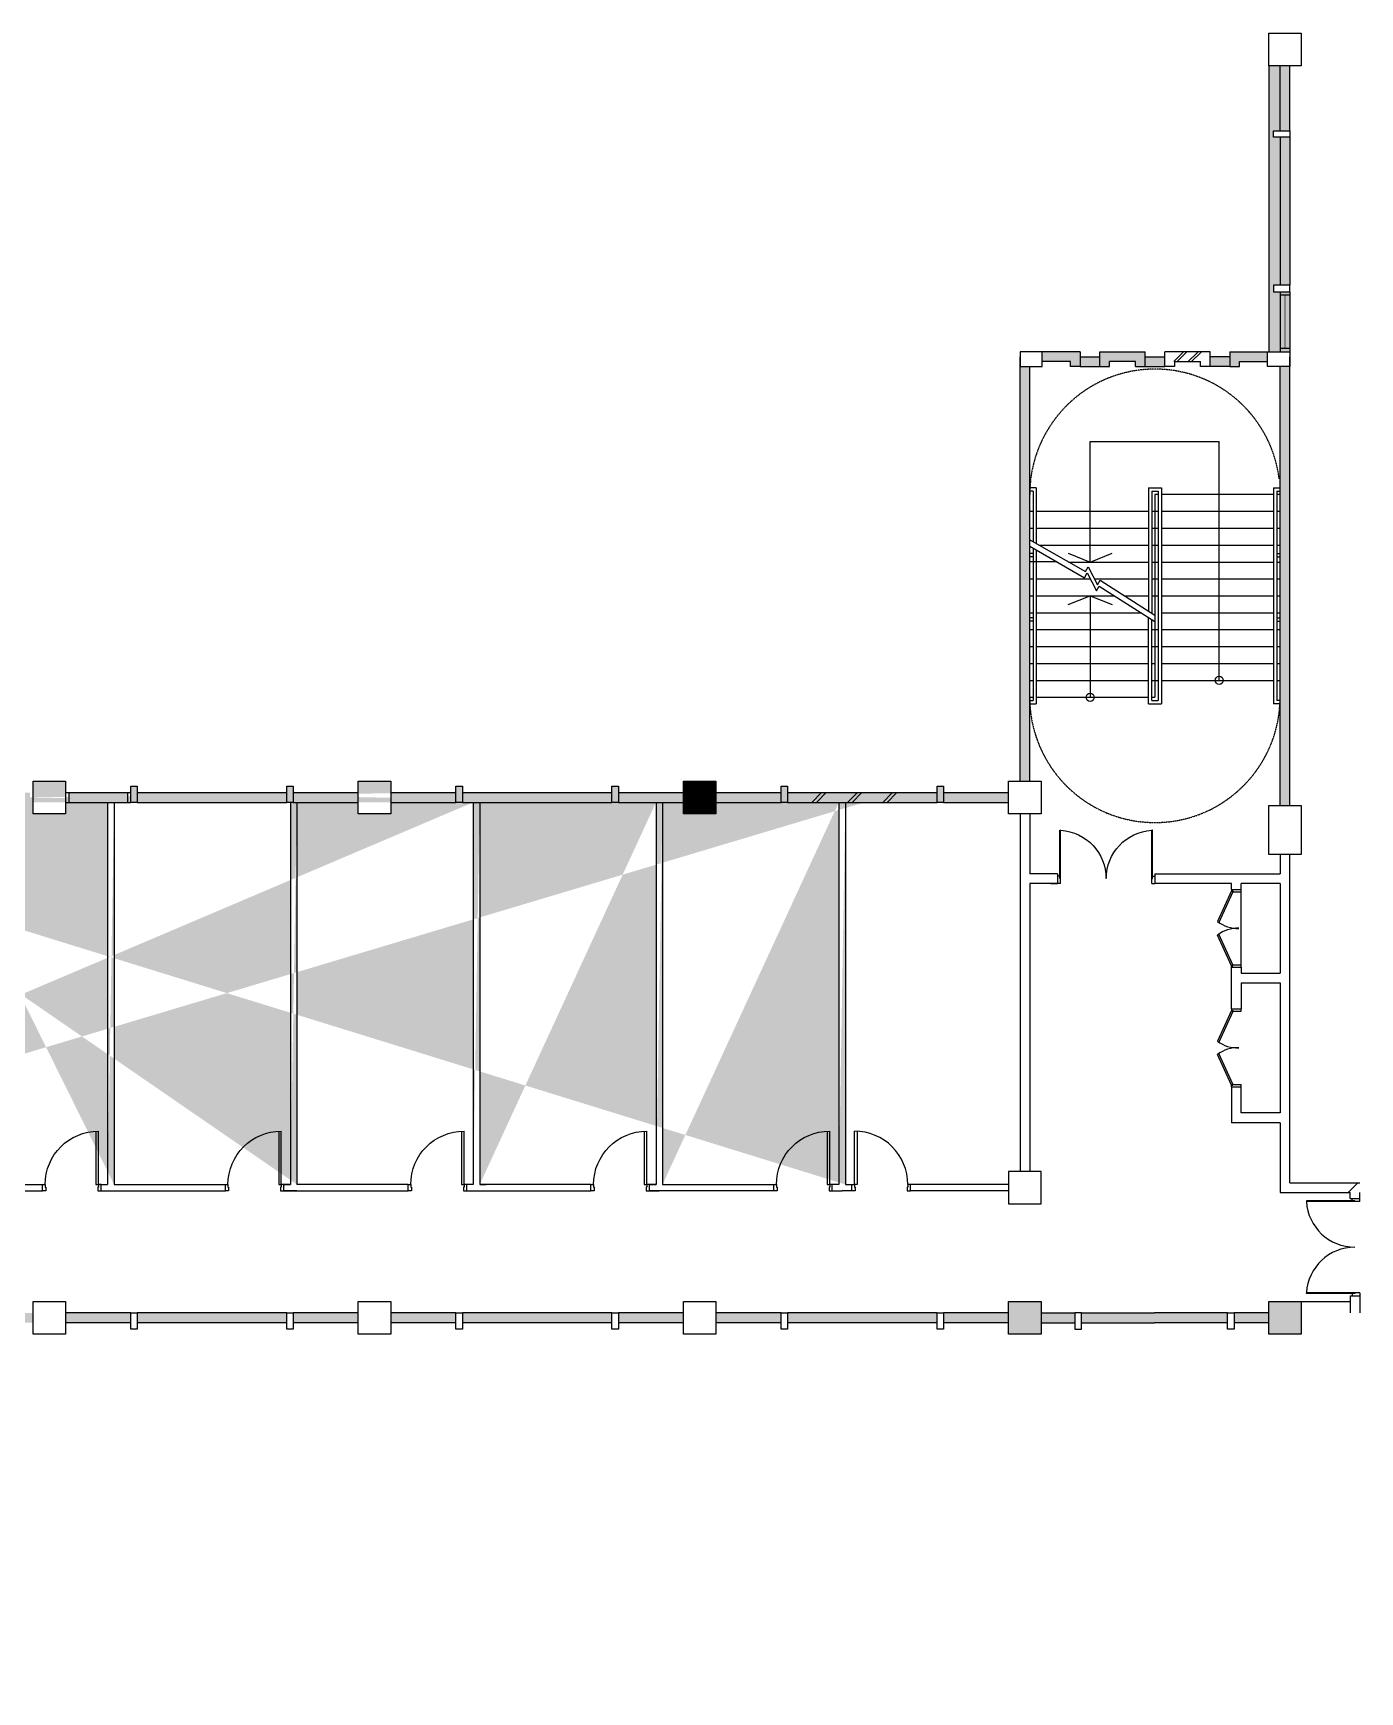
# Model space of a CAD drawing. Extents: x 1904969 to 5853062, y -2352335 to -765157.
# Drawn here: x 1935569 to 1955969, y -790657 to -765157 of the extents above; entities that cross this region are included whole.
import ezdxf

# ---------------------------------------------------------------- set-up
doc = ezdxf.new("R2010")
doc.units = 0
doc.header["$LTSCALE"] = 12
doc.header["$MEASUREMENT"] = 0
doc.linetypes.add('HIDDEN', pattern=[0.375, 0.25, -0.125])
for name, color, linetype in [('COL', 3, 'CONTINUOUS'), ('DOOR', 5, 'CONTINUOUS'), ('DR', 7, 'CONTINUOUS'), ('H', 1, 'CONTINUOUS'), ('hatch', 7, 'CONTINUOUS'), ('LINE', 18, 'CONTINUOUS'), ('partition', 7, 'CONTINUOUS'), ('PL', 5, 'CONTINUOUS'), ('stair', 7, 'CONTINUOUS'), ('WALL', 2, 'CONTINUOUS'), ('WIN', 5, 'CONTINUOUS')]:
    doc.layers.add(name, color=color, linetype=linetype)
pattern_1 = [(45, (0, 0), (-0.088388347648, 0.088388347648), [])]
pattern_2 = [(45, (59904.64777, -482.72529), (-0.088388347648, 0.088388347648), [])]

# ---------------------------------------------------------------- blocks, each defined once
blk = doc.blocks.new('D1500-1')
at = {"layer": 'DR'}
for p, q in [((38, 77), (38, 821)), ((38, 821), (50, 820)), ((50, 0), (50, 820)), ((1462, 821), (1450, 820)), ((1450, 0), (1450, 820)), ((1462, 77), (1462, 821)), ((38, 115), (0, 115)), ((50, 0), (0, 0)), ((50, 77), (38, 77)), ((1450, 77), (1462, 77)), ((1462, 115), (1500, 115)), ((1450, 0), (1500, 0))]:
    blk.add_line(p, q, dxfattribs=at)
for centre, start, end in [((5, 77), 0.0238, 86.5289), ((1495, 77), 93.4711, 179.9762)]:
    blk.add_arc(centre, 745, start, end, dxfattribs=at)
blk = doc.blocks.new('d900-1b1')
at = {"layer": 'DR'}
for p, q in [((40, 100), (40, 920)), ((80, 919), (80, 100)), ((0, 0), (0, 100)), ((0, 100), (40, 100)), ((50, 0), (0, 0)), ((80, 100), (40, 100)), ((40, 100), (40, 60)), ((40, 60), (50, 60)), ((50, 60), (50, 0)), ((860, 60), (850, 60)), ((850, 60), (850, 0)), ((850, 0), (900, 0)), ((860, 100), (860, 60)), ((900, 100), (860, 100)), ((900, 0), (900, 100))]:
    blk.add_line(p, q, dxfattribs=at)
blk.add_arc((40, 100), 820, 0, 90, dxfattribs=at)

msp = doc.modelspace()

# ---------------------------------------------------------------- hatches: boundary and pattern name
at = {"layer": 'partition', "linetype": 'Continuous'}
h = msp.add_hatch(color=256, dxfattribs=at)
h.dxf.hatch_style = 1
h.paths.add_polyline_path([(1954894, -765657), (1954744, -765657), (1954744, -766657), (1954894, -766657)])
h.paths.add_polyline_path([(1954744, -765657), (1954569, -765657), (1954569, -770057), (1954744, -770057), (1954744, -769132), (1954644, -769132), (1954644, -769032), (1954744, -769032), (1954744, -766757), (1954644, -766757), (1954644, -766657), (1954744, -766657)])
h.paths.add_polyline_path([(1954894, -766757), (1954744, -766757), (1954744, -769032), (1954894, -769032)])
h.paths.add_polyline_path([(1954894, -769132), (1954744, -769132), (1954744, -769182), (1954894, -769182)])
h.paths.add_polyline_path([(1954894, -769182), (1954819, -769182), (1954819, -770007), (1954894, -770007)])
h.paths.add_polyline_path([(1954819, -769182), (1954744, -769182), (1954744, -770007), (1954819, -770007)])
h.paths.add_polyline_path([(1954894, -770007), (1954744, -770007), (1954744, -770057), (1954894, -770057)])
h.paths.add_polyline_path([(1954551, -770057), (1953969, -770057), (1953969, -770282), (1954119, -770282), (1954119, -770207), (1954551, -770207)])
h.paths.add_polyline_path([(1953969, -770132), (1953669, -770132), (1953669, -770283), (1953969, -770283)])
h.paths.add_polyline_path([(1952969, -770132), (1952669, -770132), (1952669, -770282), (1952969, -770282)])
h.paths.add_polyline_path([(1952669, -770057), (1951969, -770057), (1951969, -770282), (1952119, -770282), (1952119, -770207), (1952519, -770207), (1952519, -770282), (1952669, -770282)])
h.paths.add_polyline_path([(1951969, -770132), (1951669, -770132), (1951669, -770282), (1951969, -770282)])
h.paths.add_polyline_path([(1951669, -770057), (1951087, -770057), (1951087, -770207), (1951519, -770207), (1951519, -770282), (1951669, -770282)])
h.paths.add_polyline_path([(1950894, -770282), (1950744, -770282), (1950744, -776657), (1950894, -776657), (1950894, -775429, -0.008032), (1950893, -775367), (1950894, -775367)])
h.paths.add_polyline_path([(1954894, -770282), (1954744, -770282), (1954744, -777032), (1954894, -777032)])
h = msp.add_hatch(dxfattribs=at)
h.set_pattern_fill('ANSI31', color=256)
h.set_pattern_definition(pattern_1)
h.paths.add_polyline_path([(1926669, -776732), (1926669, -776982), (1926569, -776982), (1926569, -776732)])
h.paths.add_polyline_path([(1929069, -776732), (1929069, -776982), (1928969, -776982), (1928969, -776732)])
h.paths.add_polyline_path([(1934469, -776732), (1934469, -776982), (1934569, -776982), (1934569, -776732)])
h.paths.add_polyline_path([(1931669, -776732), (1931669, -776982), (1931569, -776982), (1931569, -776732)])
h.paths.add_polyline_path([(1937169, -776732), (1937169, -776982), (1937069, -776982), (1937069, -776732)])
h.paths.add_polyline_path([(1939569, -776732), (1939569, -776982), (1939469, -776982), (1939469, -776732)])
h.paths.add_polyline_path([(1947169, -776732), (1947169, -776982), (1947069, -776982), (1947069, -776732)])
h.paths.add_polyline_path([(1949569, -776732), (1949569, -776982), (1949469, -776982), (1949469, -776732)])
h.paths.add_polyline_path([(1942169, -776732), (1942169, -776982), (1942069, -776982), (1942069, -776732)])
h.paths.add_polyline_path([(1944569, -776732), (1944569, -776982), (1944469, -776982), (1944469, -776732)])
h.paths.add_polyline_path([(1940569, -776657), (1941069, -776657), (1941069, -777157), (1940569, -777157)])
h.paths.add_polyline_path([(1935569, -776657), (1936069, -776657), (1936069, -777157), (1935569, -777157)])
h.paths.add_polyline_path([(1945569, -776657), (1946069, -776657), (1946069, -777157), (1945569, -777157)])
h.paths.add_polyline_path([(1930069, -776657), (1930569, -776657), (1930569, -777157), (1930069, -777157)])
h.paths.add_polyline_path([(1925444, -776832), (1925444, -777132), (1925694, -777132), (1925694, -776832)])
edge = h.paths.add_edge_path()
edge.add_line((1948852, -776832), (1948702, -776982))
edge.add_line((1948782, -776832), (1948632, -776982))
edge.add_line((1947765, -776832), (1947615, -776982))
edge.add_line((1947694, -776832), (1947544, -776982))
edge.add_line((1948314, -776832), (1948164, -776982))
edge.add_line((1948243, -776832), (1948093, -776982))
edge.add_line((1947169, -776832), (1949469, -776832))
edge.add_line((1947169, -776982), (1949469, -776982))
edge.add_line((1942169, -776832), (1944469, -776832))
edge.add_line((1942169, -776982), (1944469, -776982))
edge.add_line((1937169, -776832), (1939469, -776832))
edge.add_line((1937169, -776982), (1939469, -776982))
edge.add_line((1936714, -776982), (1936714, -782857))
edge.add_line((1936814, -776982), (1936814, -782857))
edge.add_line((1933903, -776982), (1933903, -782857))
edge.add_line((1934003, -776982), (1934003, -782857))
edge.add_line((1929903, -776982), (1930003, -776982))
edge.add_line((1939525, -776982), (1939525, -782857))
edge.add_line((1939625, -776982), (1939625, -782857))
edge.add_line((1931092, -776982), (1931092, -782857))
edge.add_line((1931192, -776832), (1931192, -782857))
edge.add_line((1928280, -776982), (1928280, -782957))
edge.add_line((1942336, -776982), (1942336, -782857))
edge.add_line((1942436, -776982), (1942436, -782857))
edge.add_line((1945147, -776982), (1945147, -782857))
edge.add_line((1945247, -776982), (1945247, -782857))
edge.add_line((1947958, -776982), (1947958, -782857))
edge.add_line((1948058, -776982), (1948058, -782857))
edge.add_line((1929069, -776982), (1930069, -776982))
edge.add_line((1929069, -776832), (1930069, -776832))
edge.add_line((1926669, -776982), (1928969, -776982))
edge.add_line((1925694, -776982), (1926569, -776982))
edge.add_line((1926669, -776832), (1928969, -776832))
edge.add_line((1925694, -776832), (1926569, -776832))
edge.add_line((1934469, -776982), (1931669, -776982))
edge.add_line((1935569, -776982), (1934569, -776982))
edge.add_line((1934469, -776832), (1931669, -776832))
edge.add_line((1935569, -776832), (1934569, -776832))
edge.add_line((1934619, -776832), (1934619, -776982))
edge.add_line((1935519, -776832), (1935519, -776982))
edge.add_line((1930569, -776982), (1931569, -776982))
edge.add_line((1930569, -776832), (1931569, -776832))
edge.add_line((1939569, -776982), (1940569, -776982))
edge.add_line((1939569, -776832), (1940569, -776832))
edge.add_line((1936069, -776982), (1937069, -776982))
edge.add_line((1936069, -776832), (1937069, -776832))
edge.add_line((1937019, -776832), (1937019, -776982))
edge.add_line((1936119, -776832), (1936119, -776982))
edge.add_line((1949569, -776982), (1950569, -776982))
edge.add_line((1949569, -776832), (1950569, -776832))
edge.add_line((1946069, -776982), (1947069, -776982))
edge.add_line((1946069, -776832), (1947069, -776832))
edge.add_line((1944569, -776982), (1945569, -776982))
edge.add_line((1944569, -776832), (1945569, -776832))
edge.add_line((1941069, -776982), (1942069, -776982))
edge.add_line((1941069, -776832), (1942069, -776832))
edge.add_line((1928380, -776982), (1928380, -782957))
h = msp.add_hatch(dxfattribs=at)
h.set_pattern_fill('ANSI31', color=256)
h.set_pattern_definition(pattern_2)
h.paths.add_polyline_path([(1945569, -776657), (1946069, -776657), (1946069, -777157), (1945569, -777157)])
h = msp.add_hatch(color=256, dxfattribs=at)
h.dxf.hatch_style = 1
h.paths.add_polyline_path([(1950569, -776832), (1949569, -776832), (1949569, -776982), (1950569, -776982)])
h.paths.add_polyline_path([(1947069, -776832), (1946069, -776832), (1946069, -776982), (1947069, -776982)])
h.paths.add_polyline_path([(1945569, -776832), (1944569, -776832), (1944569, -776982), (1945569, -776982)])
h.paths.add_polyline_path([(1944469, -776832), (1942169, -776832), (1942169, -776982), (1944469, -776982)])
h.paths.add_polyline_path([(1942069, -776832), (1941069, -776832), (1941069, -776982), (1942069, -776982)])
h.paths.add_polyline_path([(1940569, -776832), (1939569, -776832), (1939569, -776982), (1940569, -776982)])
h.paths.add_polyline_path([(1939469, -776832), (1937169, -776832), (1937169, -776982), (1939469, -776982)])
h.paths.add_polyline_path([(1937019, -776832), (1936119, -776832), (1936119, -776982), (1937019, -776982)])
h.paths.add_polyline_path([(1935519, -776832), (1934619, -776832), (1934619, -776982), (1935519, -776982)])
h.paths.add_polyline_path([(1934469, -776832), (1931669, -776832), (1931669, -776982), (1934469, -776982)])
h.paths.add_polyline_path([(1931569, -776832), (1930569, -776832), (1930569, -776982), (1931569, -776982)])
h.paths.add_polyline_path([(1930069, -776832), (1929069, -776832), (1929069, -776982), (1930069, -776982)])
h.paths.add_polyline_path([(1928969, -776832), (1926669, -776832), (1926669, -776982), (1928969, -776982)])
h.paths.add_polyline_path([(1926569, -776832), (1925694, -776832), (1925694, -776982), (1926569, -776982)])
h = msp.add_hatch(color=256, dxfattribs=at)
h.dxf.hatch_style = 1
h.paths.add_polyline_path([(1926669, -776732), (1926669, -776982), (1926569, -776982), (1926569, -776732)])
h.paths.add_polyline_path([(1929069, -776732), (1929069, -776982), (1928969, -776982), (1928969, -776732)])
h.paths.add_polyline_path([(1934469, -776732), (1934469, -776982), (1934569, -776982), (1934569, -776732)])
h.paths.add_polyline_path([(1931669, -776732), (1931669, -776982), (1931569, -776982), (1931569, -776732)])
h.paths.add_polyline_path([(1937169, -776732), (1937169, -776982), (1937069, -776982), (1937069, -776732)])
h.paths.add_polyline_path([(1939569, -776732), (1939569, -776982), (1939469, -776982), (1939469, -776732)])
h.paths.add_polyline_path([(1947169, -776732), (1947169, -776982), (1947069, -776982), (1947069, -776732)])
h.paths.add_polyline_path([(1949569, -776732), (1949569, -776982), (1949469, -776982), (1949469, -776732)])
h.paths.add_polyline_path([(1942169, -776732), (1942169, -776982), (1942069, -776982), (1942069, -776732)])
h.paths.add_polyline_path([(1944569, -776732), (1944569, -776982), (1944469, -776982), (1944469, -776732)])
edge = h.paths.add_edge_path()
edge.add_line((1948852, -776832), (1948702, -776982))
edge.add_line((1948782, -776832), (1948632, -776982))
edge.add_line((1947765, -776832), (1947615, -776982))
edge.add_line((1947694, -776832), (1947544, -776982))
edge.add_line((1948314, -776832), (1948164, -776982))
edge.add_line((1948243, -776832), (1948093, -776982))
edge.add_line((1947169, -776832), (1949469, -776832))
edge.add_line((1947169, -776982), (1949469, -776982))
edge.add_line((1942169, -776832), (1944469, -776832))
edge.add_line((1942169, -776982), (1944469, -776982))
edge.add_line((1937169, -776832), (1939469, -776832))
edge.add_line((1937169, -776982), (1939469, -776982))
edge.add_line((1929903, -776982), (1930003, -776982))
edge.add_line((1929069, -776982), (1930069, -776982))
edge.add_line((1929069, -776832), (1930069, -776832))
edge.add_line((1926669, -776982), (1928969, -776982))
edge.add_line((1926669, -776832), (1928969, -776832))
edge.add_line((1934469, -776982), (1931669, -776982))
edge.add_line((1935569, -776982), (1934569, -776982))
edge.add_line((1934469, -776832), (1931669, -776832))
edge.add_line((1935569, -776832), (1934569, -776832))
edge.add_line((1934619, -776832), (1934619, -776982))
edge.add_line((1935519, -776832), (1935519, -776982))
edge.add_line((1930569, -776982), (1931569, -776982))
edge.add_line((1930569, -776832), (1931569, -776832))
edge.add_line((1939569, -776982), (1940569, -776982))
edge.add_line((1939569, -776832), (1940569, -776832))
edge.add_line((1936069, -776982), (1937069, -776982))
edge.add_line((1936069, -776832), (1937069, -776832))
edge.add_line((1937019, -776832), (1937019, -776982))
edge.add_line((1936119, -776832), (1936119, -776982))
edge.add_line((1946069, -776982), (1947069, -776982))
edge.add_line((1946069, -776832), (1947069, -776832))
edge.add_line((1944569, -776982), (1945569, -776982))
edge.add_line((1944569, -776832), (1945569, -776832))
edge.add_line((1941069, -776982), (1942069, -776982))
edge.add_line((1941069, -776832), (1942069, -776832))
h = msp.add_hatch(dxfattribs=at)
h.set_pattern_fill('ANSI31', color=256)
h.set_pattern_definition(pattern_1)
edge = h.paths.add_edge_path()
edge.add_line((1947169, -776832), (1949469, -776832))
h = msp.add_hatch(dxfattribs=at)
h.set_pattern_fill('ANSI31', color=256)
h.set_pattern_definition(pattern_2)
h.paths.add_polyline_path([(1949469, -776832), (1948852, -776832), (1948702, -776982), (1949469, -776982)])
h.paths.add_polyline_path([(1948782, -776832), (1948314, -776832), (1948164, -776982), (1948632, -776982)])
h.paths.add_polyline_path([(1948243, -776832), (1947765, -776832), (1947615, -776982), (1948093, -776982)])
h.paths.add_polyline_path([(1947694, -776832), (1947169, -776832), (1947169, -776982), (1947544, -776982)])
h.paths.add_polyline_path([(1947765, -776832), (1947694, -776832), (1947544, -776982), (1947615, -776982)])
h.paths.add_polyline_path([(1948314, -776832), (1948243, -776832), (1948093, -776982), (1948164, -776982)])
h.paths.add_polyline_path([(1948852, -776832), (1948782, -776832), (1948632, -776982), (1948702, -776982)])
h = msp.add_hatch(color=256, dxfattribs=at)
h.dxf.hatch_style = 1
h.paths.add_polyline_path([(1955069, -784657), (1954569, -784657), (1954569, -785157), (1955069, -785157)])
h.paths.add_polyline_path([(1954569, -784832), (1954037, -784832), (1954037, -784982), (1954569, -784982)])
h.paths.add_polyline_path([(1953937, -784832), (1952812, -784832), (1951687, -784832), (1951687, -784982), (1952812, -784982), (1953937, -784982)])
h.paths.add_polyline_path([(1951587, -784832), (1951069, -784832), (1951069, -784982), (1951587, -784982)])
h.paths.add_polyline_path([(1951069, -784657), (1950569, -784657), (1950569, -785157), (1951069, -785157)])
h.paths.add_polyline_path([(1950569, -784832), (1949569, -784832), (1949569, -784982), (1950569, -784982)])
h.paths.add_polyline_path([(1949469, -784832), (1947169, -784832), (1947169, -784982), (1949469, -784982)])
h.paths.add_polyline_path([(1947069, -784832), (1946069, -784832), (1946069, -784982), (1947069, -784982)])
h.paths.add_polyline_path([(1945569, -784832), (1944569, -784832), (1944569, -784982), (1945569, -784982)])
h.paths.add_polyline_path([(1944469, -784832), (1942169, -784832), (1942169, -784982), (1944469, -784982)])
h.paths.add_polyline_path([(1942069, -784832), (1941069, -784832), (1941069, -784982), (1942069, -784982)])
h.paths.add_polyline_path([(1940569, -784832), (1939569, -784832), (1939569, -784982), (1940569, -784982)])
h.paths.add_polyline_path([(1939469, -784832), (1937169, -784832), (1937169, -784982), (1939469, -784982)])
h.paths.add_polyline_path([(1937069, -784832), (1936069, -784832), (1936069, -784982), (1937069, -784982)])
h.paths.add_polyline_path([(1935569, -784832), (1935319, -784832), (1934319, -784832), (1934319, -784982), (1935319, -784982), (1935569, -784982)])
h.paths.add_polyline_path([(1934219, -784832), (1931919, -784832), (1931919, -784982), (1934219, -784982)])
h.paths.add_polyline_path([(1931819, -784832), (1930819, -784832), (1930569, -784832), (1930569, -784982), (1930819, -784982), (1931819, -784982)])
h.paths.add_polyline_path([(1930394, -785157), (1930244, -785157), (1930244, -785557), (1930394, -785557)])
h.paths.add_polyline_path([(1930569, -785157), (1930394, -785157), (1930394, -785557), (1930494, -785557), (1930494, -785657), (1930394, -785657), (1930394, -786657), (1930494, -786657), (1930494, -786757), (1930394, -786757), (1930394, -789057), (1930494, -789057), (1930494, -789157), (1930394, -789157), (1930394, -790157), (1930494, -790157), (1930494, -790257), (1930394, -790257), (1930394, -790657), (1930569, -790657)])
h.paths.add_polyline_path([(1930394, -785707), (1930319, -785707), (1930319, -786607), (1930394, -786607)])
h.paths.add_polyline_path([(1930319, -785707), (1930244, -785707), (1930244, -786607), (1930319, -786607)])
h.paths.add_polyline_path([(1930394, -785657), (1930244, -785657), (1930244, -785707), (1930394, -785707)])
h.paths.add_polyline_path([(1930394, -786607), (1930244, -786607), (1930244, -786657), (1930394, -786657)])
h.paths.add_polyline_path([(1930394, -786757), (1930244, -786757), (1930244, -786807), (1930394, -786807)])
h.paths.add_polyline_path([(1930319, -786807), (1930244, -786807), (1930244, -787907), (1930319, -787907)])
h.paths.add_polyline_path([(1930394, -786807), (1930319, -786807), (1930319, -787907), (1930394, -787907)])
h.paths.add_polyline_path([(1930319, -787907), (1930244, -787907), (1930244, -789007), (1930319, -789007)])
h.paths.add_polyline_path([(1930394, -787907), (1930319, -787907), (1930319, -789007), (1930394, -789007)])
h.paths.add_polyline_path([(1930394, -789007), (1930244, -789007), (1930244, -789057), (1930394, -789057)])
h.paths.add_polyline_path([(1930319, -789207), (1930244, -789207), (1930244, -790107), (1930319, -790107)])
h.paths.add_polyline_path([(1930394, -789207), (1930319, -789207), (1930319, -790107), (1930394, -790107)])
h.paths.add_polyline_path([(1930394, -789157), (1930244, -789157), (1930244, -789207), (1930394, -789207)])
h.paths.add_polyline_path([(1930394, -790107), (1930244, -790107), (1930244, -790157), (1930394, -790157)])
h.paths.add_polyline_path([(1930394, -790257), (1930244, -790257), (1930244, -790657), (1930394, -790657)])

# ---------------------------------------------------------------- linework, layer by layer
at = {"layer": 'COL', "color": 0}
msp.add_line((1951069, -776657), (1951069, -776657), dxfattribs=at)
for points in [[(1954569, -765157), (1955069, -765157), (1955069, -765657), (1954569, -765657)], [(1951087, -770057), (1950744, -770057), (1950744, -770282), (1951087, -770282)], [(1954551, -770057), (1954894, -770057), (1954894, -770282), (1954551, -770282)], [(1935569, -776657), (1936069, -776657), (1936069, -777157), (1935569, -777157)], [(1940569, -776657), (1941069, -776657), (1941069, -777157), (1940569, -777157)], [(1945569, -776657), (1946069, -776657), (1946069, -777157), (1945569, -777157)], [(1950569, -776657), (1951069, -776657), (1951069, -777157), (1950569, -777157)], [(1954569, -777032), (1955069, -777032), (1955069, -777782), (1954569, -777782)], [(1951069, -782657), (1950569, -782657), (1950569, -783157), (1951069, -783157)], [(1935569, -784657), (1936069, -784657), (1936069, -785157), (1935569, -785157)], [(1940569, -784657), (1941069, -784657), (1941069, -785157), (1940569, -785157)], [(1945569, -784657), (1946069, -784657), (1946069, -785157), (1945569, -785157)], [(1950569, -784657), (1951069, -784657), (1951069, -785157), (1950569, -785157)], [(1950569, -784657), (1951069, -784657), (1951069, -785157), (1950569, -785157)], [(1954569, -784657), (1955069, -784657), (1955069, -785157), (1954569, -785157)], [(1954569, -784657), (1955069, -784657), (1955069, -785157), (1954569, -785157)]]:
    msp.add_lwpolyline(points, close=True, dxfattribs=at)
at = {"layer": 'DOOR', "color": 0}
for p, q in [((1953994, -778343), (1953781, -778814)), ((1954015, -778357), (1953801, -778829)), ((1953994, -778318), (1953994, -778343)), ((1953994, -778343), (1954019, -778343)), ((1954015, -778357), (1953994, -778343)), ((1954019, -778343), (1954019, -778356)), ((1954019, -778356), (1954144, -778356)), ((1953994, -779493), (1953781, -779022)), ((1954015, -779479), (1953801, -779007)), ((1954015, -779479), (1953994, -779493)), ((1953994, -779493), (1954019, -779493)), ((1953994, -779518), (1953994, -779493)), ((1954019, -779493), (1954019, -779480)), ((1954019, -779480), (1954144, -779480)), ((1954144, -779518), (1954144, -779480)), ((1953994, -780181), (1953781, -780652)), ((1954015, -780195), (1953801, -780667)), ((1953994, -780156), (1953994, -780181)), ((1953994, -780181), (1954019, -780181)), ((1954015, -780195), (1953994, -780181)), ((1954019, -780181), (1954019, -780194)), ((1954019, -780194), (1954144, -780194)), ((1954144, -780194), (1954144, -780158)), ((1953994, -781331), (1953781, -780860)), ((1954015, -781317), (1953801, -780845)), ((1954015, -781317), (1953994, -781331)), ((1954019, -781331), (1954019, -781318)), ((1954019, -781318), (1954144, -781318)), ((1954144, -781356), (1954144, -781318)), ((1953994, -781331), (1954019, -781331)), ((1953994, -781356), (1953994, -781331))]:
    msp.add_line(p, q, dxfattribs=at)
for centre, start, end in [((1954088, -778421), 232.0346, 272.4491), ((1954088, -779416), 87.5509, 127.9654), ((1954088, -780258), 232.0346, 272.4491), ((1954088, -781253), 87.5509, 127.9654)]:
    msp.add_arc(centre, 499, start, end, dxfattribs=at)
at = {"layer": 'H', "color": 0}
for p, q in [((1953109, -770207), (1953259, -770057)), ((1953161, -770207), (1953311, -770057)), ((1953326, -770209), (1953476, -770059)), ((1953377, -770209), (1953527, -770059)), ((1947694, -776832), (1947544, -776982)), ((1947765, -776832), (1947615, -776982)), ((1948243, -776832), (1948093, -776982)), ((1948314, -776832), (1948164, -776982)), ((1948782, -776832), (1948632, -776982)), ((1948852, -776832), (1948702, -776982))]:
    msp.add_line(p, q, dxfattribs=at)
at = {"layer": 'hatch', "color": 0}
for p, q in [((1954144, -779518), (1954144, -778320)), ((1955939, -782832), (1955789, -782982))]:
    msp.add_line(p, q, dxfattribs=at)
at = {"layer": 'LINE', "color": 0, "linetype": 'Continuous'}
msp.add_line((1954569, -765657), (1954569, -770057), dxfattribs=at)
at = {"layer": 'partition', "color": 0}
for p, q in [((1936714, -776982), (1936714, -782857)), ((1936814, -776982), (1936814, -782857)), ((1939525, -776982), (1939525, -782857)), ((1939625, -776982), (1939625, -782857)), ((1942336, -776982), (1942336, -782857)), ((1942436, -776982), (1942436, -782857)), ((1945147, -776982), (1945147, -782857)), ((1945247, -776982), (1945247, -782857)), ((1947958, -776982), (1947958, -782857)), ((1948058, -776982), (1948058, -782857)), ((1933803, -782957), (1935714, -782957)), ((1934003, -782857), (1935714, -782857)), ((1936614, -782857), (1936714, -782857)), ((1936614, -782957), (1938525, -782957)), ((1936814, -782857), (1938525, -782857)), ((1939425, -782857), (1939525, -782857)), ((1939425, -782857), (1939525, -782857)), ((1939525, -782857), (1939425, -782857)), ((1941336, -782857), (1939625, -782857)), ((1942336, -782857), (1942196, -782857)), ((1942336, -782857), (1942236, -782857)), ((1942336, -782857), (1942236, -782857)), ((1942336, -782857), (1942236, -782857)), ((1942336, -782857), (1942236, -782857)), ((1942336, -782857), (1942236, -782857)), ((1942336, -782857), (1942236, -782857)), ((1942436, -782857), (1942536, -782857)), ((1942436, -782857), (1942536, -782857)), ((1942436, -782857), (1942536, -782857)), ((1942436, -782857), (1942536, -782857)), ((1942436, -782857), (1942536, -782857)), ((1942436, -782857), (1942536, -782857)), ((1944147, -782857), (1942436, -782857)), ((1945147, -782857), (1945047, -782857)), ((1945147, -782857), (1945047, -782857)), ((1945147, -782857), (1945047, -782857)), ((1945147, -782857), (1945047, -782857)), ((1945147, -782857), (1945047, -782857)), ((1945147, -782857), (1945047, -782857)), ((1945047, -782857), (1945147, -782857)), ((1945247, -782857), (1945347, -782857)), ((1945247, -782857), (1945347, -782857)), ((1945247, -782857), (1945347, -782857)), ((1945247, -782857), (1945347, -782857)), ((1945247, -782857), (1945347, -782857)), ((1945247, -782857), (1946958, -782857)), ((1947958, -782857), (1947858, -782857)), ((1947958, -782857), (1947858, -782857)), ((1947958, -782857), (1947858, -782857)), ((1947958, -782857), (1947858, -782857)), ((1947958, -782857), (1947858, -782857)), ((1947958, -782857), (1947858, -782857)), ((1948058, -782857), (1948158, -782857)), ((1948058, -782857), (1948158, -782857)), ((1948058, -782857), (1948158, -782857)), ((1948058, -782857), (1948158, -782857)), ((1948058, -782857), (1948158, -782857)), ((1948058, -782857), (1948158, -782857)), ((1950569, -782857), (1949058, -782857)), ((1950569, -782957), (1949058, -782957))]:
    msp.add_line(p, q, dxfattribs=at)
at = {"layer": 'partition', "linetype": 'Continuous'}
msp.add_line((1955069, -784657), (1955819, -784657), dxfattribs=at)
at = {"layer": 'PL', "color": 0}
for p, q in [((1951669, -770132), (1951969, -770132)), ((1951669, -770282), (1951969, -770282)), ((1952669, -770132), (1952969, -770132)), ((1952669, -770282), (1952969, -770282)), ((1953969, -770132), (1953669, -770132)), ((1953969, -770283), (1953669, -770283))]:
    msp.add_line(p, q, dxfattribs=at)
at = {"layer": 'stair', "color": 0}
for p, q in [((1951823, -773287), (1951823, -771433)), ((1951823, -771433), (1953807, -771433)), ((1953807, -775107), (1953807, -771433)), ((1950994, -772147), (1950894, -772147)), ((1950944, -772197), (1950894, -772197)), ((1950944, -772197), (1950944, -772974)), ((1950994, -772147), (1950994, -773003)), ((1952719, -772147), (1952719, -774039)), ((1952719, -772147), (1952919, -772147)), ((1952769, -772197), (1952769, -774071)), ((1952769, -772197), (1952869, -772197)), ((1952819, -772247), (1952819, -774046)), ((1952819, -772247), (1952819, -775367)), ((1952869, -772247), (1952819, -772247)), ((1952869, -772197), (1952869, -775417)), ((1952919, -772147), (1952919, -775467)), ((1954644, -772247), (1952919, -772247)), ((1954644, -772147), (1954644, -775467)), ((1954644, -772147), (1954744, -772147)), ((1954694, -772197), (1954694, -775417)), ((1954694, -772197), (1954744, -772197)), ((1954744, -772247), (1954694, -772247)), ((1950894, -772507), (1950944, -772507)), ((1950994, -772507), (1952719, -772507)), ((1952769, -772507), (1952819, -772507)), ((1952769, -772507), (1952819, -772507)), ((1952819, -772507), (1952869, -772507)), ((1952919, -772507), (1954644, -772507)), ((1954694, -772507), (1954744, -772507)), ((1950894, -772767), (1950944, -772767)), ((1950994, -772767), (1952719, -772767)), ((1952769, -772767), (1952819, -772767)), ((1952769, -772767), (1952819, -772767)), ((1952819, -772767), (1952869, -772767)), ((1952919, -772767), (1954644, -772767)), ((1954694, -772767), (1954744, -772767)), ((1950944, -773158), (1950894, -773158)), ((1950944, -773075), (1950944, -775417)), ((1950994, -773104), (1950994, -775467)), ((1951036, -773027), (1952719, -773027)), ((1952769, -773027), (1952819, -773027)), ((1952769, -773027), (1952819, -773027)), ((1952819, -773027), (1952869, -773027)), ((1952919, -773027), (1954644, -773027)), ((1954694, -773027), (1954744, -773027)), ((1954694, -773158), (1954744, -773158)), ((1950944, -773208), (1950894, -773208)), ((1950894, -773279), (1951315, -773279)), ((1951491, -773287), (1952719, -773287)), ((1952769, -773287), (1952819, -773287)), ((1952769, -773287), (1952819, -773287)), ((1952819, -773287), (1952869, -773287)), ((1952919, -773287), (1954644, -773287)), ((1954694, -773208), (1954744, -773208)), ((1954694, -773287), (1954744, -773287)), ((1950894, -773547), (1950944, -773547)), ((1950994, -773547), (1951825, -773547)), ((1951887, -773547), (1952719, -773547)), ((1952769, -773547), (1952819, -773547)), ((1952769, -773547), (1952819, -773547)), ((1952819, -773547), (1952869, -773547)), ((1952919, -773547), (1954644, -773547)), ((1954694, -773547), (1954744, -773547)), ((1950894, -773807), (1950944, -773807)), ((1950994, -773807), (1952197, -773807)), ((1951823, -773807), (1951823, -775367)), ((1952356, -773807), (1952719, -773807)), ((1952769, -773807), (1952815, -773807)), ((1952769, -773807), (1952819, -773807)), ((1952819, -773807), (1952869, -773807)), ((1952919, -773807), (1954644, -773807)), ((1954694, -773807), (1954744, -773807)), ((1950894, -774067), (1950944, -774067)), ((1950944, -774145), (1950894, -774145)), ((1950994, -774067), (1952617, -774067)), ((1952719, -775467), (1952719, -774140)), ((1952769, -775417), (1952769, -774172)), ((1952919, -774067), (1954644, -774067)), ((1954694, -774067), (1954744, -774067)), ((1954694, -774145), (1954744, -774145)), ((1950944, -774195), (1950894, -774195)), ((1950894, -774327), (1950944, -774327)), ((1950994, -774327), (1952719, -774327)), ((1952769, -774327), (1952819, -774327)), ((1952819, -774327), (1952869, -774327)), ((1952819, -774327), (1952869, -774327)), ((1952919, -774327), (1954644, -774327)), ((1954694, -774195), (1954744, -774195)), ((1954694, -774327), (1954744, -774327)), ((1950894, -774587), (1950944, -774587)), ((1950994, -774587), (1952719, -774587)), ((1952769, -774587), (1952819, -774587)), ((1952819, -774587), (1952869, -774587)), ((1952819, -774587), (1952869, -774587)), ((1952919, -774587), (1954644, -774587)), ((1954694, -774587), (1954744, -774587)), ((1950894, -774847), (1950944, -774847)), ((1950994, -774847), (1952719, -774847)), ((1952769, -774847), (1952819, -774847)), ((1952919, -774847), (1954644, -774847)), ((1954694, -774847), (1954744, -774847)), ((1950894, -775107), (1950944, -775107)), ((1950994, -775107), (1952719, -775107)), ((1952769, -775107), (1952819, -775107)), ((1952819, -775107), (1952869, -775107)), ((1952919, -775107), (1954644, -775107)), ((1954694, -775107), (1954744, -775107)), ((1950894, -775367), (1950944, -775367)), ((1950894, -775417), (1950944, -775417)), ((1950994, -775367), (1952719, -775367)), ((1952769, -775367), (1952819, -775367)), ((1952769, -775417), (1952869, -775417)), ((1954744, -775417), (1954694, -775417)), ((1950894, -775467), (1950994, -775467)), ((1952719, -775467), (1952919, -775467)), ((1954744, -775467), (1954644, -775467)), ((1939425, -782957), (1941336, -782957)), ((1939625, -782957), (1939425, -782957)), ((1942196, -782957), (1944147, -782957)), ((1945047, -782957), (1945197, -782957)), ((1946958, -782957), (1945047, -782957)), ((1947858, -782957), (1948008, -782957)), ((1948158, -782957), (1948008, -782957))]:
    msp.add_line(p, q, dxfattribs=at)
for points in [[(1950894, -772946), (1951750, -773435), (1951791, -773362), (1951934, -773636), (1951975, -773564), (1952819, -774103)], [(1950894, -773046), (1951736, -773528), (1951778, -773455), (1951921, -773729), (1951962, -773657), (1952819, -774204)]]:
    msp.add_lwpolyline(points, dxfattribs=at)
at = {"layer": 'stair', "color": 0, "linetype": 'Continuous'}
for points in [[(1951486, -773152), (1951823, -773287), (1952160, -773152)], [(1951486, -773942), (1951823, -773807), (1952160, -773942)]]:
    msp.add_lwpolyline(points, dxfattribs=at)
for centre in [(1953807, -775107), (1951823, -775367)]:
    msp.add_circle(centre, 62.5, dxfattribs=at)
at = {"layer": 'stair', "color": 0, "linetype": 'HIDDEN'}
for centre, start, end in [((1952819, -772247), 7.162, 180), ((1952818, -775367), 180, 0)]:
    msp.add_arc(centre, 1925, start, end, dxfattribs=at)
at = {"layer": 'WALL', "color": 0}
for p, q in [((1954744, -766757), (1954744, -769032)), ((1954894, -766757), (1954894, -769032)), ((1951669, -770057), (1951087, -770057)), ((1951669, -770057), (1951669, -770282)), ((1951969, -770057), (1952669, -770057)), ((1951969, -770282), (1951969, -770057)), ((1953669, -770057), (1952969, -770057)), ((1953669, -770282), (1953669, -770057)), ((1953969, -770057), (1953969, -770282)), ((1953969, -770057), (1954551, -770057)), ((1950744, -776657), (1950744, -770132)), ((1950894, -776657), (1950894, -770282)), ((1951519, -770282), (1951519, -770207)), ((1951669, -770282), (1951519, -770282)), ((1951969, -770282), (1952119, -770282)), ((1952519, -770207), (1952119, -770207)), ((1952119, -770282), (1952119, -770207)), ((1952519, -770282), (1952519, -770207)), ((1953119, -770207), (1953119, -770282)), ((1953119, -770207), (1953519, -770207)), ((1953519, -770282), (1953519, -770207)), ((1953669, -770282), (1953519, -770282)), ((1953969, -770282), (1954119, -770282)), ((1954119, -770207), (1954551, -770207)), ((1954119, -770282), (1954119, -770207)), ((1954744, -777032), (1954744, -770282)), ((1954894, -777032), (1954894, -770132)), ((1954744, -777032), (1954744, -771247)), ((1950744, -777157), (1950744, -782657)), ((1950894, -777157), (1950894, -778082)), ((1954744, -777782), (1954744, -778082)), ((1954894, -782832), (1954894, -777782)), ((1951319, -778082), (1950894, -778082)), ((1951319, -778232), (1950894, -778232)), ((1950894, -778232), (1950894, -782657)), ((1951219, -778232), (1951319, -778232)), ((1951319, -778082), (1951319, -778232)), ((1952819, -778082), (1952819, -778232)), ((1952819, -778082), (1954744, -778082)), ((1953994, -778232), (1952819, -778232)), ((1953994, -778320), (1953994, -778232)), ((1954569, -778232), (1954144, -778232)), ((1954744, -778232), (1954144, -778232)), ((1954144, -778320), (1954144, -778232)), ((1954744, -778232), (1954744, -779607)), ((1953994, -778320), (1954144, -778320)), ((1954744, -778555), (1954744, -779192)), ((1953994, -779518), (1954144, -779518)), ((1953994, -780158), (1953994, -779518)), ((1954144, -779518), (1954144, -779607)), ((1953994, -779607), (1953994, -779607)), ((1954144, -779607), (1954744, -779607)), ((1954144, -779757), (1954744, -779757)), ((1954144, -779757), (1954144, -780158)), ((1954744, -779757), (1954744, -781757)), ((1953994, -780158), (1954144, -780158)), ((1953994, -781356), (1953994, -781907)), ((1953994, -781356), (1954144, -781356)), ((1954144, -781757), (1954144, -781356)), ((1953994, -781617), (1953994, -781907)), ((1954744, -781757), (1954144, -781757)), ((1954744, -781907), (1953994, -781907)), ((1954744, -781907), (1954744, -782982)), ((1954894, -782832), (1955969, -782832)), ((1954744, -782982), (1955819, -782982)), ((1955819, -783071), (1955819, -782982)), ((1955819, -783071), (1955969, -783071)), ((1955969, -783071), (1955969, -782982)), ((1955819, -784571), (1955969, -784571)), ((1955819, -784571), (1955819, -784832)), ((1955969, -784571), (1955969, -784832))]:
    msp.add_line(p, q, dxfattribs=at)
at = {"layer": 'WALL', "color": 0, "linetype": 'Continuous'}
for p, q in [((1937169, -776832), (1939469, -776832)), ((1937169, -776982), (1939469, -776982)), ((1942169, -776832), (1944469, -776832)), ((1942169, -776982), (1944469, -776982)), ((1947169, -776832), (1949469, -776832)), ((1947169, -776982), (1949469, -776982))]:
    msp.add_line(p, q, dxfattribs=at)
at = {"layer": 'WALL', "color": 0}
for points in [[(1954644, -766657), (1954894, -766657), (1954894, -766757), (1954644, -766757)], [(1954644, -769132), (1954894, -769132), (1954894, -769032), (1954644, -769032)], [(1937169, -776732), (1937169, -776982), (1937069, -776982), (1937069, -776732)], [(1939569, -776732), (1939569, -776982), (1939469, -776982), (1939469, -776732)], [(1942169, -776732), (1942169, -776982), (1942069, -776982), (1942069, -776732)], [(1944569, -776732), (1944569, -776982), (1944469, -776982), (1944469, -776732)], [(1947169, -776732), (1947169, -776982), (1947069, -776982), (1947069, -776732)], [(1949569, -776732), (1949569, -776982), (1949469, -776982), (1949469, -776732)], [(1937069, -785082), (1937069, -784832), (1937169, -784832), (1937169, -785082)], [(1939469, -785082), (1939469, -784832), (1939569, -784832), (1939569, -785082)], [(1942069, -785082), (1942069, -784832), (1942169, -784832), (1942169, -785082)], [(1944469, -785082), (1944469, -784832), (1944569, -784832), (1944569, -785082)], [(1947069, -785082), (1947069, -784832), (1947169, -784832), (1947169, -785082)], [(1949469, -785082), (1949469, -784832), (1949569, -784832), (1949569, -785082)], [(1951687, -785082), (1951687, -784832), (1951587, -784832), (1951587, -785082)], [(1953937, -785082), (1953937, -784832), (1954037, -784832), (1954037, -785082)]]:
    msp.add_lwpolyline(points, close=True, dxfattribs=at)
for points in [[(1952519, -770282), (1952669, -770282), (1952669, -770057)], [(1953119, -770282), (1952969, -770282), (1952969, -770057)], [(1951519, -770207), (1951087, -770207)]]:
    msp.add_lwpolyline(points, dxfattribs=at)
at = {"layer": 'WIN', "color": 0}
for p, q in [((1954744, -766657), (1954744, -765657)), ((1954894, -766657), (1954894, -765657)), ((1954744, -769132), (1954744, -770057)), ((1954744, -769182), (1954894, -769182)), ((1954894, -769132), (1954894, -770057)), ((1952119, -770282), (1952119, -770207)), ((1936069, -776832), (1937069, -776832)), ((1936069, -776982), (1937069, -776982)), ((1936119, -776832), (1936119, -776982)), ((1937019, -776832), (1937019, -776982)), ((1939569, -776832), (1940569, -776832)), ((1939569, -776982), (1940569, -776982)), ((1941069, -776832), (1942069, -776832)), ((1941069, -776982), (1942069, -776982)), ((1944569, -776832), (1945569, -776832)), ((1944569, -776982), (1945569, -776982)), ((1946069, -776832), (1947069, -776832)), ((1946069, -776982), (1947069, -776982)), ((1949569, -776832), (1950569, -776832)), ((1949569, -776982), (1950569, -776982)), ((1937069, -784832), (1936069, -784832)), ((1939469, -784832), (1937169, -784832)), ((1940569, -784832), (1939569, -784832)), ((1942069, -784832), (1941069, -784832)), ((1944469, -784832), (1942169, -784832)), ((1945569, -784832), (1944569, -784832)), ((1947069, -784832), (1946069, -784832)), ((1949469, -784832), (1947169, -784832)), ((1950569, -784832), (1949569, -784832)), ((1951069, -784832), (1951587, -784832)), ((1951687, -784832), (1952812, -784832, 0)), ((1953937, -784832), (1952812, -784832, 0)), ((1954569, -784832), (1954037, -784832)), ((1937069, -784982), (1936069, -784982)), ((1939469, -784982), (1937169, -784982)), ((1940569, -784982), (1939569, -784982)), ((1942069, -784982), (1941069, -784982)), ((1944469, -784982), (1942169, -784982)), ((1945569, -784982), (1944569, -784982)), ((1947069, -784982), (1946069, -784982)), ((1949469, -784982), (1947169, -784982)), ((1950569, -784982), (1949569, -784982)), ((1951069, -784982), (1951587, -784982)), ((1951687, -784982), (1952812, -784982, 0)), ((1953937, -784982), (1952812, -784982, 0)), ((1954569, -784982), (1954037, -784982))]:
    msp.add_line(p, q, dxfattribs=at)
at = {"layer": 'WIN', "color": 0, "const_width": 10, "flags": 128}
msp.add_lwpolyline([(1954819, -769182), (1954819, -770007)], dxfattribs=at)
at = {"layer": 'WIN', "color": 0}
msp.add_lwpolyline([(1954894, -770007), (1954744, -770007)], dxfattribs=at)

# ---------------------------------------------------------------- block references
at = {"layer": 'DR', "color": 0, "xscale": -1, "rotation": 2.668041787501352e-08}
msp.add_blockref('D1500-1', (1952819, -778232), dxfattribs=at)
at = {"layer": 'DR', "color": 0, "xscale": -1}
for p in [(1936614, -782957), (1939425, -782957), (1942236, -782957), (1945047, -782957), (1947858, -782957)]:
    msp.add_blockref('d900-1b1', p, dxfattribs=at)
at = {"layer": 'DR', "color": 0}
msp.add_blockref('d900-1b1', (1948158, -782957), dxfattribs=at)
at = {"layer": 'partition', "color": 0, "rotation": 90}
msp.add_blockref('D1500-1', (1955969, -784571), dxfattribs=at)

doc.saveas('drawing.dxf')
